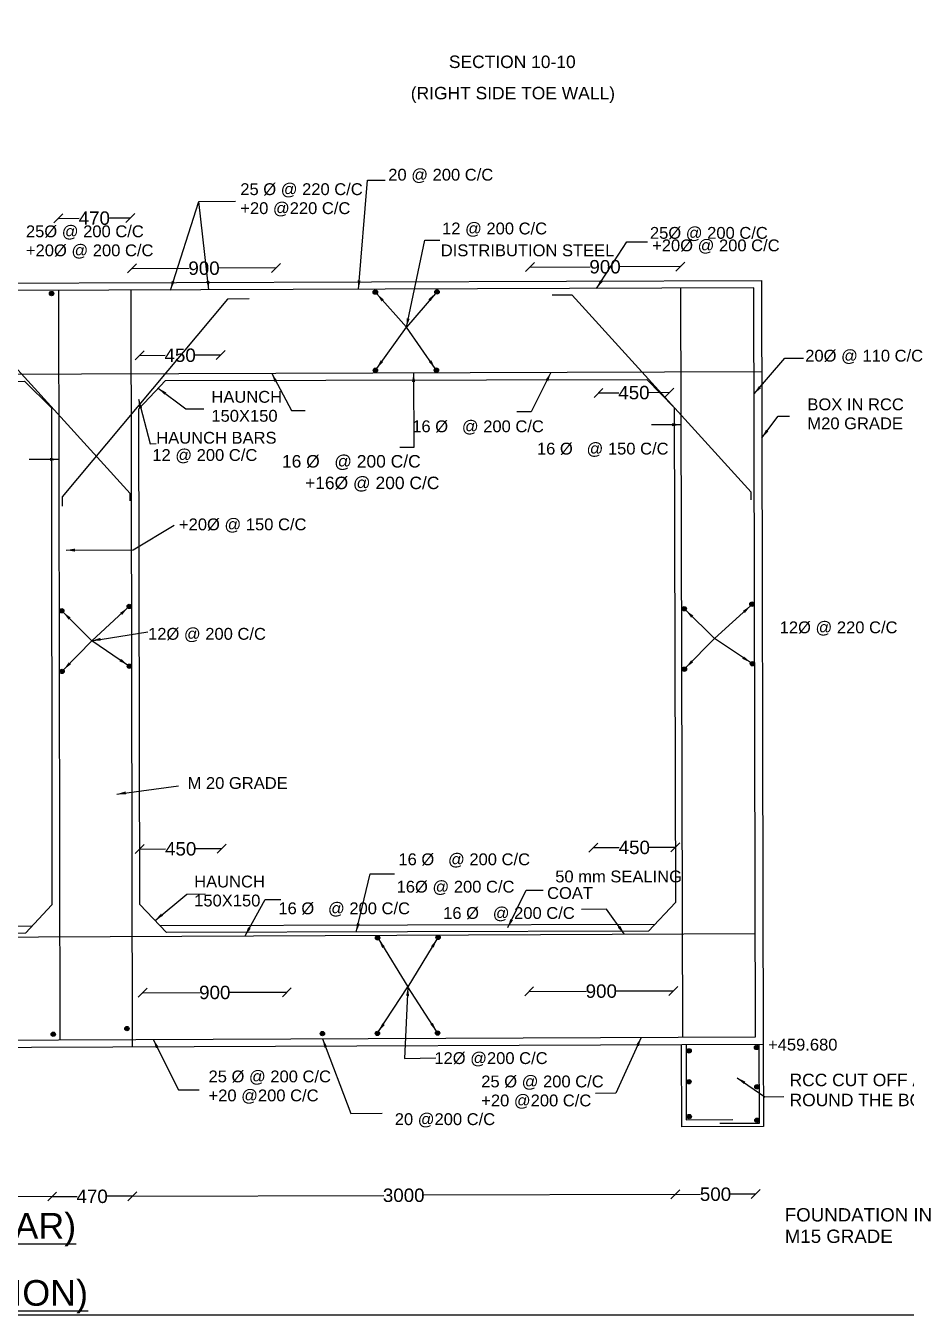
# Model space of a CAD drawing. Header units: metres. Extents: x 6750 to 74674, y 4354 to 36883.
# Drawn here: x 35536 to 45380, y 4354 to 18780 of the extents above; entities that cross this region are included whole.
import ezdxf

# ---------------------------------------------------------------- set-up
doc = ezdxf.new("R2010")
doc.units = ezdxf.units.M
doc.header["$MEASUREMENT"] = 0
doc.layers.add('TEXT', color=255, linetype='Continuous')
doc.styles.get("Standard").update_dxf_attribs({"font": 'arial.ttf'})
doc.dimstyles.get("Standard").update_dxf_attribs({"dimtxt": 150, "dimasz": 100, "dimexe": 0.18, "dimexo": 0.0625, "dimgap": 0.09, "dimtad": 0, "dimtih": 1, "dimtoh": 1, "dimdec": 0, "dimzin": 0, "dimdsep": 46, "dimtxsty": 'Standard', "dimblk": 'OBLIQUE', "dimcen": 0, "dimse1": 1, "dimse2": 1, "dimadec": 0, "dimazin": 0, "dimtfac": 1, "dimtdec": 0, "dimtofl": 0, "dimtmove": 0, "dimatfit": 3, "dimfxl": 1, "dimtolj": 1, "dimtzin": 0, "dimarcsym": 0})

# ---------------------------------------------------------------- blocks, each defined once
blk = doc.blocks.new('_Oblique')
at = {"color": 0, "linetype": 'ByBlock', "lineweight": -2}
blk.add_line((-0.5, -0.5), (0.5, 0.5), dxfattribs=at)
blk = doc.blocks.new('*D64')
at = {"layer": 'Defpoints', "color": 0, "transparency": 16777216}
for p in [(29827, 5661), (35831, 5682), (35831, 5682)]:
    blk.add_point(p, dxfattribs=at)
at = {"layer": 'TEXT', "color": 0, "lineweight": -2, "transparency": 16777216}
for p, q in [((29827, 5661), (32605, 5670)), ((35831, 5682), (33053, 5672))]:
    blk.add_line(p, q, dxfattribs=at)
at = {"layer": 'TEXT', "color": 0, "lineweight": -2, "transparency": 16777216, "xscale": 100, "yscale": 100, "zscale": 100}
for p, rotation in [((29827, 5661), 180.1991517362637), ((35831, 5682), 0.1991517362636664)]:
    blk.add_blockref('_Oblique', p, dxfattribs=dict(at, rotation=rotation))
at = {"layer": 'TEXT', "color": 0, "transparency": 16777216, "insert": (32829, 5671), "char_height": 150, "attachment_point": 5}
blk.add_mtext('\\A1;3000', dxfattribs=at)
blk = doc.blocks.new('*D65')
at = {"layer": 'Defpoints', "color": 0, "transparency": 16777216}
for p in [(35831, 5682), (36726, 5685), (36726, 5685)]:
    blk.add_point(p, dxfattribs=at)
at = {"layer": 'TEXT', "color": 0, "lineweight": -2, "transparency": 16777216}
for p, q in [((35831, 5682), (36110, 5683)), ((36726, 5685), (36447, 5684))]:
    blk.add_line(p, q, dxfattribs=at)
at = {"layer": 'TEXT', "color": 0, "lineweight": -2, "transparency": 16777216, "xscale": 100, "yscale": 100, "zscale": 100}
for p, rotation in [((35831, 5682), 180.1991517362637), ((36726, 5685), 0.1991517362636664)]:
    blk.add_blockref('_Oblique', p, dxfattribs=dict(at, rotation=rotation))
at = {"layer": 'TEXT', "color": 0, "transparency": 16777216, "insert": (36278, 5683), "char_height": 150, "attachment_point": 5}
blk.add_mtext('\\A1;470', dxfattribs=at)
blk = doc.blocks.new('*D66')
at = {"layer": 'Defpoints', "color": 0, "transparency": 16777216}
for p in [(36726, 5685), (42799, 5706), (42799, 5706)]:
    blk.add_point(p, dxfattribs=at)
at = {"layer": 'TEXT', "color": 0, "lineweight": -2, "transparency": 16777216}
for p, q in [((36726, 5685), (39539, 5695)), ((42799, 5706), (39986, 5696))]:
    blk.add_line(p, q, dxfattribs=at)
at = {"layer": 'TEXT', "color": 0, "lineweight": -2, "transparency": 16777216, "xscale": 100, "yscale": 100, "zscale": 100}
for p, rotation in [((36726, 5685), 180.1991517362637), ((42799, 5706), 0.1991517362636664)]:
    blk.add_blockref('_Oblique', p, dxfattribs=dict(at, rotation=rotation))
at = {"layer": 'TEXT', "color": 0, "transparency": 16777216, "insert": (39762, 5695), "char_height": 150, "attachment_point": 5}
blk.add_mtext('\\A1;3000', dxfattribs=at)
blk = doc.blocks.new('*D67')
at = {"layer": 'Defpoints', "color": 0, "transparency": 16777216}
for p in [(42799, 5706), (43696, 5709), (43696, 5709)]:
    blk.add_point(p, dxfattribs=at)
at = {"layer": 'TEXT', "color": 0, "lineweight": -2, "transparency": 16777216}
for p, q in [((42799, 5706), (43082, 5707)), ((43696, 5709), (43413, 5708))]:
    blk.add_line(p, q, dxfattribs=at)
at = {"layer": 'TEXT', "color": 0, "lineweight": -2, "transparency": 16777216, "xscale": 100, "yscale": 100, "zscale": 100}
for p, rotation in [((42799, 5706), 180.1991517362637), ((43696, 5709), 0.1991517362636664)]:
    blk.add_blockref('_Oblique', p, dxfattribs=dict(at, rotation=rotation))
at = {"layer": 'TEXT', "color": 0, "transparency": 16777216, "insert": (43248, 5707), "char_height": 150, "attachment_point": 5}
blk.add_mtext('\\A1;500', dxfattribs=at)
blk = doc.blocks.new('*D68')
at = {"layer": 'Defpoints', "color": 0, "transparency": 16777216}
for p in [(36843, 7960), (38455, 7966), (38455, 7965)]:
    blk.add_point(p, dxfattribs=at)
at = {"layer": 'TEXT', "color": 0, "lineweight": -2, "transparency": 16777216}
for p, q in [((36843, 7961), (37484, 7963)), ((38455, 7966), (37815, 7964))]:
    blk.add_line(p, q, dxfattribs=at)
at = {"layer": 'TEXT', "color": 0, "lineweight": -2, "transparency": 16777216, "xscale": 100, "yscale": 100, "zscale": 100}
for p, rotation in [((36843, 7961), 180.1991517362637), ((38455, 7966), 0.1991517362636664)]:
    blk.add_blockref('_Oblique', p, dxfattribs=dict(at, rotation=rotation))
at = {"layer": 'TEXT', "color": 0, "transparency": 16777216, "insert": (37649, 7964), "char_height": 150, "attachment_point": 5}
blk.add_mtext('\\A1;900', dxfattribs=at)
blk = doc.blocks.new('*D69')
at = {"layer": 'Defpoints', "color": 0, "transparency": 16777216}
for p in [(41165, 7975), (42777, 7981), (42777, 7980)]:
    blk.add_point(p, dxfattribs=at)
at = {"layer": 'TEXT', "color": 0, "lineweight": -2, "transparency": 16777216}
for p, q in [((41165, 7976), (41806, 7978)), ((42777, 7981), (42137, 7979))]:
    blk.add_line(p, q, dxfattribs=at)
at = {"layer": 'TEXT', "color": 0, "lineweight": -2, "transparency": 16777216, "xscale": 100, "yscale": 100, "zscale": 100}
for p, rotation in [((41165, 7976), 180.1991517362637), ((42777, 7981), 0.1991517362636664)]:
    blk.add_blockref('_Oblique', p, dxfattribs=dict(at, rotation=rotation))
at = {"layer": 'TEXT', "color": 0, "transparency": 16777216, "insert": (41971, 7979), "char_height": 150, "attachment_point": 5}
blk.add_mtext('\\A1;900', dxfattribs=at)
blk = doc.blocks.new('*D84')
at = {"layer": 'Defpoints', "color": 0, "transparency": 16777216}
for p in [(36810, 9571), (37725, 9575), (37725, 9572)]:
    blk.add_point(p, dxfattribs=at)
at = {"layer": 'TEXT', "color": 0, "lineweight": -2, "transparency": 16777216}
for p, q in [((36810, 9569), (37099, 9570)), ((37725, 9572), (37436, 9571))]:
    blk.add_line(p, q, dxfattribs=at)
at = {"layer": 'TEXT', "color": 0, "lineweight": -2, "transparency": 16777216, "xscale": 100, "yscale": 100, "zscale": 100}
for p, rotation in [((36810, 9569), 180.1991517362637), ((37725, 9572), 0.1991517362636664)]:
    blk.add_blockref('_Oblique', p, dxfattribs=dict(at, rotation=rotation))
at = {"layer": 'TEXT', "color": 0, "transparency": 16777216, "insert": (37268, 9571), "char_height": 150, "attachment_point": 5}
blk.add_mtext('\\A1;450', dxfattribs=at)
blk = doc.blocks.new('*D85')
at = {"layer": 'Defpoints', "color": 0, "transparency": 16777216}
for p in [(41882, 9583), (42797, 9623), (42798, 9588)]:
    blk.add_point(p, dxfattribs=at)
at = {"layer": 'TEXT', "color": 0, "lineweight": -2, "transparency": 16777216}
for p, q in [((41882, 9585), (42171, 9586)), ((42798, 9588), (42509, 9587))]:
    blk.add_line(p, q, dxfattribs=at)
at = {"layer": 'TEXT', "color": 0, "lineweight": -2, "transparency": 16777216, "xscale": 100, "yscale": 100, "zscale": 100}
for p, rotation in [((41882, 9585), 180.1991517362637), ((42798, 9588), 0.1991517362636664)]:
    blk.add_blockref('_Oblique', p, dxfattribs=dict(at, rotation=rotation))
at = {"layer": 'TEXT', "color": 0, "transparency": 16777216, "insert": (42340, 9587), "char_height": 150, "attachment_point": 5}
blk.add_mtext('\\A1;450', dxfattribs=at)
blk = doc.blocks.new('*D77')
at = {"layer": 'Defpoints', "color": 0, "transparency": 16777216}
for p in [(36808, 15095), (37715, 15098), (37715, 15095)]:
    blk.add_point(p, dxfattribs=at)
at = {"layer": 'TEXT', "color": 0, "lineweight": -2, "transparency": 16777216}
for p, q in [((36808, 15092), (37093, 15093)), ((37715, 15095), (37430, 15094))]:
    blk.add_line(p, q, dxfattribs=at)
at = {"layer": 'TEXT', "color": 0, "lineweight": -2, "transparency": 16777216, "xscale": 100, "yscale": 100, "zscale": 100}
for p, rotation in [((36808, 15092), 180.1991517362637), ((37715, 15095), 0.1991517362636664)]:
    blk.add_blockref('_Oblique', p, dxfattribs=dict(at, rotation=rotation))
at = {"layer": 'TEXT', "color": 0, "transparency": 16777216, "insert": (37262, 15093), "char_height": 150, "attachment_point": 5}
blk.add_mtext('\\A1;450', dxfattribs=at)
blk = doc.blocks.new('*D78')
at = {"layer": 'Defpoints', "color": 0, "transparency": 16777216}
for p in [(36724, 16070), (38334, 16075), (38334, 16070)]:
    blk.add_point(p, dxfattribs=at)
at = {"layer": 'TEXT', "color": 0, "lineweight": -2, "transparency": 16777216}
for p, q in [((36724, 16065), (37363, 16067)), ((38334, 16070), (37695, 16068))]:
    blk.add_line(p, q, dxfattribs=at)
at = {"layer": 'TEXT', "color": 0, "lineweight": -2, "transparency": 16777216, "xscale": 100, "yscale": 100, "zscale": 100}
for p, rotation in [((36724, 16065), 180.1991517362637), ((38334, 16070), 0.1991517362636664)]:
    blk.add_blockref('_Oblique', p, dxfattribs=dict(at, rotation=rotation))
at = {"layer": 'TEXT', "color": 0, "transparency": 16777216, "insert": (37529, 16067), "char_height": 150, "attachment_point": 5}
blk.add_mtext('\\A1;900', dxfattribs=at)
blk = doc.blocks.new('*D79')
at = {"layer": 'Defpoints', "color": 0, "transparency": 16777216}
for p in [(35900, 16621), (36704, 16628), (36704, 16624)]:
    blk.add_point(p, dxfattribs=at)
at = {"layer": 'TEXT', "color": 0, "lineweight": -2, "transparency": 16777216}
for p, q in [((35900, 16625), (36134, 16626)), ((36704, 16628), (36471, 16627))]:
    blk.add_line(p, q, dxfattribs=at)
at = {"layer": 'TEXT', "color": 0, "lineweight": -2, "transparency": 16777216, "xscale": 100, "yscale": 100, "zscale": 100}
for p, rotation in [((35900, 16625), 180.1991517362637), ((36704, 16628), 0.1991517362636664)]:
    blk.add_blockref('_Oblique', p, dxfattribs=dict(at, rotation=rotation))
at = {"layer": 'TEXT', "color": 0, "transparency": 16777216, "insert": (36302, 16627), "char_height": 150, "attachment_point": 5}
blk.add_mtext('\\A1;470', dxfattribs=at)
blk = doc.blocks.new('*D80')
at = {"layer": 'Defpoints', "color": 0, "transparency": 16777216}
for p in [(41173, 16078), (42854, 16086), (42854, 16084)]:
    blk.add_point(p, dxfattribs=at)
at = {"layer": 'TEXT', "color": 0, "lineweight": -2, "transparency": 16777216}
for p, q in [((41173, 16080), (41848, 16082)), ((42854, 16086), (42179, 16083))]:
    blk.add_line(p, q, dxfattribs=at)
at = {"layer": 'TEXT', "color": 0, "lineweight": -2, "transparency": 16777216, "xscale": 100, "yscale": 100, "zscale": 100}
for p, rotation in [((41173, 16080), 180.1991517362637), ((42854, 16086), 0.1991517362636664)]:
    blk.add_blockref('_Oblique', p, dxfattribs=dict(at, rotation=rotation))
at = {"layer": 'TEXT', "color": 0, "transparency": 16777216, "insert": (42013, 16083), "char_height": 150, "attachment_point": 5}
blk.add_mtext('\\A1;900', dxfattribs=at)
blk = doc.blocks.new('*D60')
at = {"layer": 'Defpoints', "color": 0, "transparency": 16777216}
for p in [(41940, 14675), (42732, 14678), (42732, 14676)]:
    blk.add_point(p, dxfattribs=at)
at = {"layer": 'TEXT', "color": 0, "lineweight": -2, "transparency": 16777216}
for p, q in [((41940, 14673), (42167, 14674)), ((42732, 14676), (42504, 14675))]:
    blk.add_line(p, q, dxfattribs=at)
at = {"layer": 'TEXT', "color": 0, "lineweight": -2, "transparency": 16777216, "xscale": 100, "yscale": 100, "zscale": 100}
for p, rotation in [((41940, 14673), 180.1991517362637), ((42732, 14676), 0.1991517362636664)]:
    blk.add_blockref('_Oblique', p, dxfattribs=dict(at, rotation=rotation))
at = {"layer": 'TEXT', "color": 0, "transparency": 16777216, "insert": (42336, 14675), "char_height": 150, "attachment_point": 5}
blk.add_mtext('\\A1;450', dxfattribs=at)

msp = doc.modelspace()

# ---------------------------------------------------------------- hatches: boundary and pattern name
at = {"layer": 'TEXT'}
h = msp.add_hatch(color=256, dxfattribs=at)
edge = h.paths.add_edge_path()
edge.add_arc((35823.8, 15784.2), 24.5, 0, 360)
h = msp.add_hatch(color=256, dxfattribs=at)
edge = h.paths.add_edge_path()
edge.add_arc((39444.3, 15799.9), 24.5, 0, 360)
h = msp.add_hatch(color=256, dxfattribs=at)
edge = h.paths.add_edge_path()
edge.add_arc((40133.9, 15802.3), 24.5, 0, 360)
h = msp.add_hatch(color=256, dxfattribs=at)
edge = h.paths.add_edge_path()
edge.add_arc((39445.3, 14925.8), 24.5, 0, 360)
h = msp.add_hatch(color=256, dxfattribs=at)
edge = h.paths.add_edge_path()
edge.add_arc((40127.6, 14926.9), 24.5, 0, 360)
h = msp.add_hatch(color=256, dxfattribs=at)
edge = h.paths.add_edge_path()
edge.add_arc((36692.9, 12284), 24.5, 0, 360)
h = msp.add_hatch(color=256, dxfattribs=at)
edge = h.paths.add_edge_path()
edge.add_arc((42898.1, 12257.3), 24.5, 0, 360)
h = msp.add_hatch(color=256, dxfattribs=at)
edge = h.paths.add_edge_path()
edge.add_arc((43655.6, 12308.8), 24.5, 0, 360)
h = msp.add_hatch(color=256, dxfattribs=at)
edge = h.paths.add_edge_path()
edge.add_arc((35937.3, 12235.9), 24.5, 0, 360)
h = msp.add_hatch(color=256, dxfattribs=at)
edge = h.paths.add_edge_path()
edge.add_arc((35941.5, 11557.2), 24.5, 0, 360)
h = msp.add_hatch(color=256, dxfattribs=at)
edge = h.paths.add_edge_path()
edge.add_arc((36695.4, 11614.1), 24.5, 0, 360)
h = msp.add_hatch(color=256, dxfattribs=at)
edge = h.paths.add_edge_path()
edge.add_arc((42900, 11581.2), 24.5, 0, 360)
h = msp.add_hatch(color=256, dxfattribs=at)
edge = h.paths.add_edge_path()
edge.add_arc((43660.2, 11642), 24.5, 0, 360)
h = msp.add_hatch(color=256, dxfattribs=at)
edge = h.paths.add_edge_path()
edge.add_arc((39469.8, 8576), 24.5, 0, 360)
h = msp.add_hatch(color=256, dxfattribs=at)
edge = h.paths.add_edge_path()
edge.add_arc((40146, 8580.3), 24.5, 0, 360)
h = msp.add_hatch(color=256, dxfattribs=at)
edge = h.paths.add_edge_path()
edge.add_arc((35843.2, 7497.3), 24.5, 0, 360)
h = msp.add_hatch(color=256, dxfattribs=at)
edge = h.paths.add_edge_path()
edge.add_arc((36666.5, 7560.8), 24.5, 0, 360)
h = msp.add_hatch(color=256, dxfattribs=at)
edge = h.paths.add_edge_path()
edge.add_arc((38852.8, 7504), 24.5, 0, 360)
h = msp.add_hatch(color=256, dxfattribs=at)
edge = h.paths.add_edge_path()
edge.add_arc((39467.4, 7506.2), 24.5, 0, 360)
h = msp.add_hatch(color=256, dxfattribs=at)
edge = h.paths.add_edge_path()
edge.add_arc((40141, 7510.3), 24.5, 0, 360)
h = msp.add_hatch(color=256, dxfattribs=at)
edge = h.paths.add_edge_path()
edge.add_arc((43708.4, 7349.3), 24.5, 0, 360)
h = msp.add_hatch(color=256, dxfattribs=at)
edge = h.paths.add_edge_path()
edge.add_arc((42951.9, 7311.2), 24.5, 0, 360)
h = msp.add_hatch(color=256, dxfattribs=at)
edge = h.paths.add_edge_path()
edge.add_arc((42951.3, 6966.2), 24.5, 0, 360)
h = msp.add_hatch(color=256, dxfattribs=at)
edge = h.paths.add_edge_path()
edge.add_arc((43711.4, 6908.9), 24.5, 0, 360)
h = msp.add_hatch(color=256, dxfattribs=at)
edge = h.paths.add_edge_path()
edge.add_arc((42953.7, 6576.3), 24.5, 0, 360)
h = msp.add_hatch(color=256, dxfattribs=at)
edge = h.paths.add_edge_path()
edge.add_arc((43711.2, 6534.4), 24.5, 0, 360)

# ---------------------------------------------------------------- linework, layer by layer
msp.add_lwpolyline([(19010.9, 36883), (63744.8, 36883), (63744.8, 4353.9), (19010.9, 4353.9)], close=True, dxfattribs=at)
for points in [[(21956.5, 15855.6), (43761.7, 15931.4), (43780.6, 7381.4), (21962.1, 7291.4), (21956.5, 15855.6)], [(22037.1, 15855.9), (22039.7, 7375.1), (43696.4, 7466.8), (43677.5, 15846.6), (22037.2, 15770.3)], [(36704.4, 13463.9), (36704.1, 13545.7), (34707, 15745), (34475.2, 15744.2)], [(35902.3, 15819.2), (35915.8, 7433.9)], [(36730.6, 7352.3), (36715.9, 15822)], [(43647, 13476.9), (43646.7, 13563.2), (41645, 15764.8), (41420.6, 15764.1)], [(42881.6, 7463.4), (42859.3, 15843.7)], [(38033.5, 15723.8), (37793.1, 15722.9), (35943.5, 13511.2), (35943.9, 13406.7)], [(43763.9, 14908.5), (22037.4, 14834.2)], [(29826.2, 14480.6), (30125.3, 14796.5), (35521.6, 14805.5), (35824, 14506.4), (35827.4, 8944.9), (35534.1, 8629.1), (30129.5, 8609.8), (29828.7, 8923.8), (29826.2, 14480.6)], [(36798.5, 14495.2), (37099.1, 14809.9), (42480.2, 14822), (42785.5, 14508.9), (42799, 8970.5), (42499.4, 8650), (37110.8, 8633.9), (36811.2, 8950.5), (36798.5, 14495.2)], [(30050.5, 8692.3), (35608, 8708.6)], [(37035.4, 8713.6), (42574.1, 8729.9)], [(22039.4, 8524.8), (43693.8, 8625.9)], [(43780.6, 7381.4), (43783.8, 6464.7), (42873, 6461.6), (42869.2, 7377.6)], [(42918.4, 7377.8), (42921.3, 6540.3), (43441.1, 6542.1)], [(43295.7, 6502.3), (43740.9, 6503.9), (43737.2, 7381.2)]]:
    msp.add_lwpolyline(points, dxfattribs=at)
for centre in [(35823.8, 15784.2), (39444.3, 15799.9), (40133.9, 15802.3), (39445.3, 14925.8), (40127.6, 14926.9), (36692.9, 12284), (42898.1, 12257.3), (43655.6, 12308.8), (35937.3, 12235.9), (35941.5, 11557.2), (36695.4, 11614.1), (42900, 11581.2), (43660.2, 11642), (39469.8, 8576), (40146, 8580.3), (35843.2, 7497.3), (36666.5, 7560.8), (38852.8, 7504), (39467.4, 7506.2), (40141, 7510.3), (43708.4, 7349.3), (42951.9, 7311.2), (42951.3, 6966.2), (43711.4, 6908.9), (42953.7, 6576.3), (43711.2, 6534.4)]:
    msp.add_circle(centre, 24.5, dxfattribs=at)

# ---------------------------------------------------------------- texts
for s, height, p in [('SECTION 10-10', 139.446, (40266.5, 18307)), ('(RIGHT SIDE TOE WALL)', 139.446, (39840.8, 17956.8)), ('20 @ 200 C/C ', 132.311, (39589, 17047.4)), ('25 Ø @ 220 C/C ', 132.311, (37934.7, 16885.6)), ('+20 @220 C/C ', 132.311, (37934.7, 16673.1)), ('25Ø @ 200 C/C ', 132.311, (35537.8, 16413.9)), ('12 @ 200 C/C ', 132.311, (40191, 16445.9)), ('25Ø @ 200 C/C', 132.311, (42515.1, 16396.6)), ('+20Ø @ 200 C/C ', 132.311, (35537.8, 16201.3)), ('DISTRIBUTION STEEL', 132.311, (40176.2, 16201.1)), ('+20Ø @ 200 C/C', 132.311, (42539.6, 16256.7)), ('20Ø @ 110 C/C', 132.311, (44251.5, 15022.6)), ('HAUNCH', 132.31, (37611.4, 14562.5)), ('BOX IN RCC', 132.31, (44275.7, 14478.2)), ('150X150', 132.31, (37611.4, 14350)), ('16 Ø   @ 200 C/C ', 132.311, (39857.2, 14232.6)), ('M20 GRADE', 132.31, (44275.7, 14265.6)), ('HAUNCH BARS ', 132.311, (36994.8, 14104.6)), ('12 @ 200 C/C ', 132.311, (36950.9, 13911.4)), ('16 Ø   @ 150 C/C ', 132.311, (41251.5, 13983.1)), ('16 Ø   @ 200 C/C ', 139.446, (38400.5, 13837.5)), ('+16Ø @ 200 C/C', 139.446, (38658.6, 13596)), ('+20Ø @ 150 C/C', 132.311, (37248.9, 13135.4)), ('12Ø @ 220 C/C', 132.311, (43965.6, 11983.5)), ('12Ø @ 200 C/C', 132.311, (36903.4, 11910.8)), ('M 20 GRADE', 132.31, (37345.4, 10241.8)), ('16 Ø   @ 200 C/C ', 132.311, (39702.4, 9388.3)), ('HAUNCH', 132.31, (37419, 9139.7)), ('50 mm SEALING ', 132.311, (41456.1, 9196.4)), ('16Ø @ 200 C/C', 132.311, (39682.5, 9082)), ('COAT', 132.31, (41364.7, 9011.3)), ('150X150', 132.31, (37419, 8927.2)), ('16 Ø   @ 200 C/C ', 132.311, (38360.4, 8839.8)), ('16 Ø   @ 200 C/C ', 132.311, (40202.7, 8787.5)), ('+459.680', 132.31, (43835.8, 7315.4)), ('12Ø @200 C/C ', 132.311, (40104.5, 7164)), ('25 Ø @ 200 C/C ', 132.311, (37579.4, 6959.2)), ('25 Ø @ 200 C/C ', 132.311, (40628.8, 6902.9)), ('RCC CUT OFF ALL', 139.446, (44076.3, 6916.4)), ('+20 @200 C/C ', 132.311, (37579.4, 6746.6)), ('+20 @200 C/C ', 132.311, (40628.8, 6690.4)), ('ROUND THE BOX', 139.446, (44076.3, 6692.4)), ('20 @200 C/C ', 132.311, (39661.9, 6481.1)), ('%%U(5 VENTS OF 3000 X 3000 CLEAR)', 287.002, (29660, 5210.8)), ('FOUNDATION IN', 149.461, (44022.9, 5402.5)), ('M15 GRADE', 149.46, (44022.9, 5162.4)), ('%%UR.C. DETAILS OF BOX UNDER EARTH BANK & CANAL PORTION)', 287.002, (23913.7, 4460.1))]:
    msp.add_text(s, height=height, dxfattribs=at).set_placement(p)

# ---------------------------------------------------------------- dimensions: what is measured, and where the dimension line sits
for base, p1, p2, text, picture, middle in [((36704.2, 16628.1), (35900.3, 16620.8), (36704.2, 16623.6), '470', '*D79', (36302.2, 16626.7)), ((38334.2, 16070.2), (36723.8, 16069.6), (38334.2, 16075.2), '900', '*D78', (37529, 16067.4)), ((42854, 16085.8), (41172.8, 16077.8), (42854, 16083.6), '900', '*D80', (42013.4, 16082.9)), ((37714.7, 15094.7), (36808.4, 15095.3), (37714.7, 15098.4), '450', '*D77', (37261.6, 15093.2)), ((42732.1, 14676), (41939.8, 14674.8), (42732.1, 14677.6), '450', '*D60', (42335.9, 14674.7)), ((37725.5, 9572.5), (36809.8, 9571.4), (37725.5, 9574.6), '450', '*D84', (37267.6, 9570.9)), ((42797.6, 9588.1), (41882.4, 9583.4), (42797.4, 9623), '450', '*D85', (42340, 9586.5)), ((38455.3, 7966.4), (36843.4, 7959.6), (38455.3, 7965.2), '900', '*D68', (37649.3, 7963.6)), ((42777.1, 7981.5), (41165.1, 7974.7), (42777.1, 7980.3), '900', '*D69', (41971.1, 7978.7)), ((36726, 5684.7), (35830.7, 5681.6), (36726, 5684.7), '470', '*D65', (36278.4, 5683.2)), ((42798.9, 5705.8), (36726, 5684.7), (42798.9, 5705.8), '3000', '*D66', (39762.5, 5695.3)), ((43696.3, 5709), (42798.9, 5705.8), (43696.3, 5709), '500', '*D67', (43247.6, 5707.4)), ((35830.7, 5681.6), (29827.2, 5660.8), (35830.7, 5681.6), '3000', '*D64', (32829, 5671.2))]:
    dim = msp.add_linear_dim(base=base, p1=p1, p2=p2, angle=0.19915, text=text, dimstyle='Standard', dxfattribs=at)
    dim.commit()
    dim.dimension.update_dxf_attribs({"geometry": picture, "text_midpoint": middle})

# ---------------------------------------------------------------- leaders
for points in [[(39255, 15831), (39358.7, 17050.7), (39553.7, 17051.4)], [(37154, 15823.6), (37470.4, 16814.8), (37882.6, 16816.2)], [(37583.2, 15825.1), (37470.4, 16814.8)], [(39791.4, 15406.2), (39999.2, 16380.5), (40164.1, 16381.1)], [(41917.3, 15840.4), (42257.5, 16362), (42487.3, 16362.8)], [(39460.5, 15781.5), (39791.4, 15406.2)], [(40115.5, 15786.1), (39791.4, 15406.2)], [(39459.6, 14945.7), (39791.4, 15406.2)], [(40113.5, 14947), (39791.4, 15406.2)], [(43680.1, 14661.6), (44023, 15059.6), (44232.4, 15060.4)], [(38285.5, 14889.8), (38508.2, 14474.9), (38661.5, 14475.4)], [(39871.6, 14895.2), (39874.5, 14061.6), (39719.9, 14061)], [(41407.4, 14900.4), (41186.6, 14461.2), (41025.2, 14460.6)], [(37017.2, 14724.1), (37327.1, 14494), (37525.9, 14494.7)], [(36794.7, 14601.4), (36927.1, 14104.3), (36994.8, 14104.6)], [(42863.3, 14316.9), (42532.9, 14315.8)], [(43765.6, 14170.6), (43948.5, 14410.7), (44075.9, 14411.1)], [(35905.3, 13928.7), (35574.3, 13927.5)], [(35985.7, 12913.3), (36736.6, 12915.9), (37196.5, 13191.8)], [(36675, 12267.2), (36273.9, 11900.3)], [(43640.1, 12289.8), (43236.4, 11926.4)], [(35954.7, 12218.6), (36273.9, 11900.3)], [(42915.7, 12240.2), (43236.4, 11926.4)], [(36273.9, 11900.3), (36902.4, 12000.5)], [(35958.6, 11574.9), (36273.9, 11900.3)], [(36675.1, 11627.9), (36273.9, 11900.3)], [(42917.1, 11598.8), (43237, 11925.7)], [(43639.9, 11655.7), (43236.4, 11926.4)], [(36554.2, 10184), (37242, 10276.2)], [(39230.9, 8640.2), (39387.4, 9291.3), (39660.1, 9292.2)], [(40925.1, 8689.7), (41129.7, 9109.1), (41322.9, 9109.8)], [(36981.4, 8770.7), (37338.4, 9066.1), (37541.4, 9066.8)], [(37988.6, 8599.2), (38211.8, 9005.7), (38389.5, 9006.3)], [(42227.4, 8619), (42029.5, 8895.7), (41751.2, 8894.7)], [(39483.3, 8555.6), (39809.7, 8026.9)], [(40133.2, 8559.3), (39809.7, 8026.9)], [(39480.9, 7526.7), (39809.7, 8026.9)], [(39809.7, 8026.9), (39771.5, 7225.2), (40120.4, 7232.6)], [(40127.8, 7531), (39809.7, 8026.9)], [(36961.8, 7438.3), (37243.9, 6874.6), (37475, 6876.3)], [(38855, 7446.3), (39170.8, 6609.4), (39519.5, 6612.9)], [(42416.3, 7461.4), (42135, 6836.9), (41905.6, 6836.1)], [(43491.4, 7009.9), (43799.8, 6798.2), (44011.5, 6800.7)]]:
    msp.add_leader(points, dimstyle='Standard', override={"dimgap": 0.09, "dimtad": 0}, dxfattribs=at)

doc.saveas('drawing.dxf')
